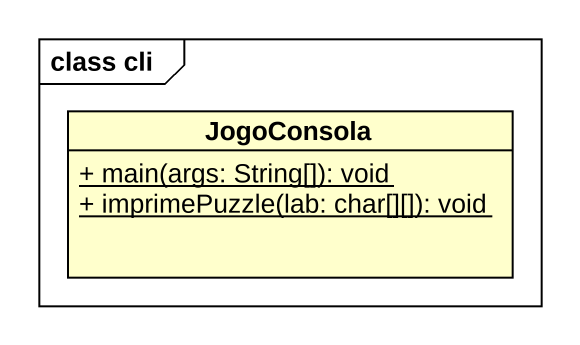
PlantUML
@startuml
mainframe class cli
hide circle
hide empty members
skinparam classAttributeIconSize 0
class JogoConsola {
  {static} + main(args: String[]): void
  {static} + imprimePuzzle(lab: char[][]): void
}
@enduml
